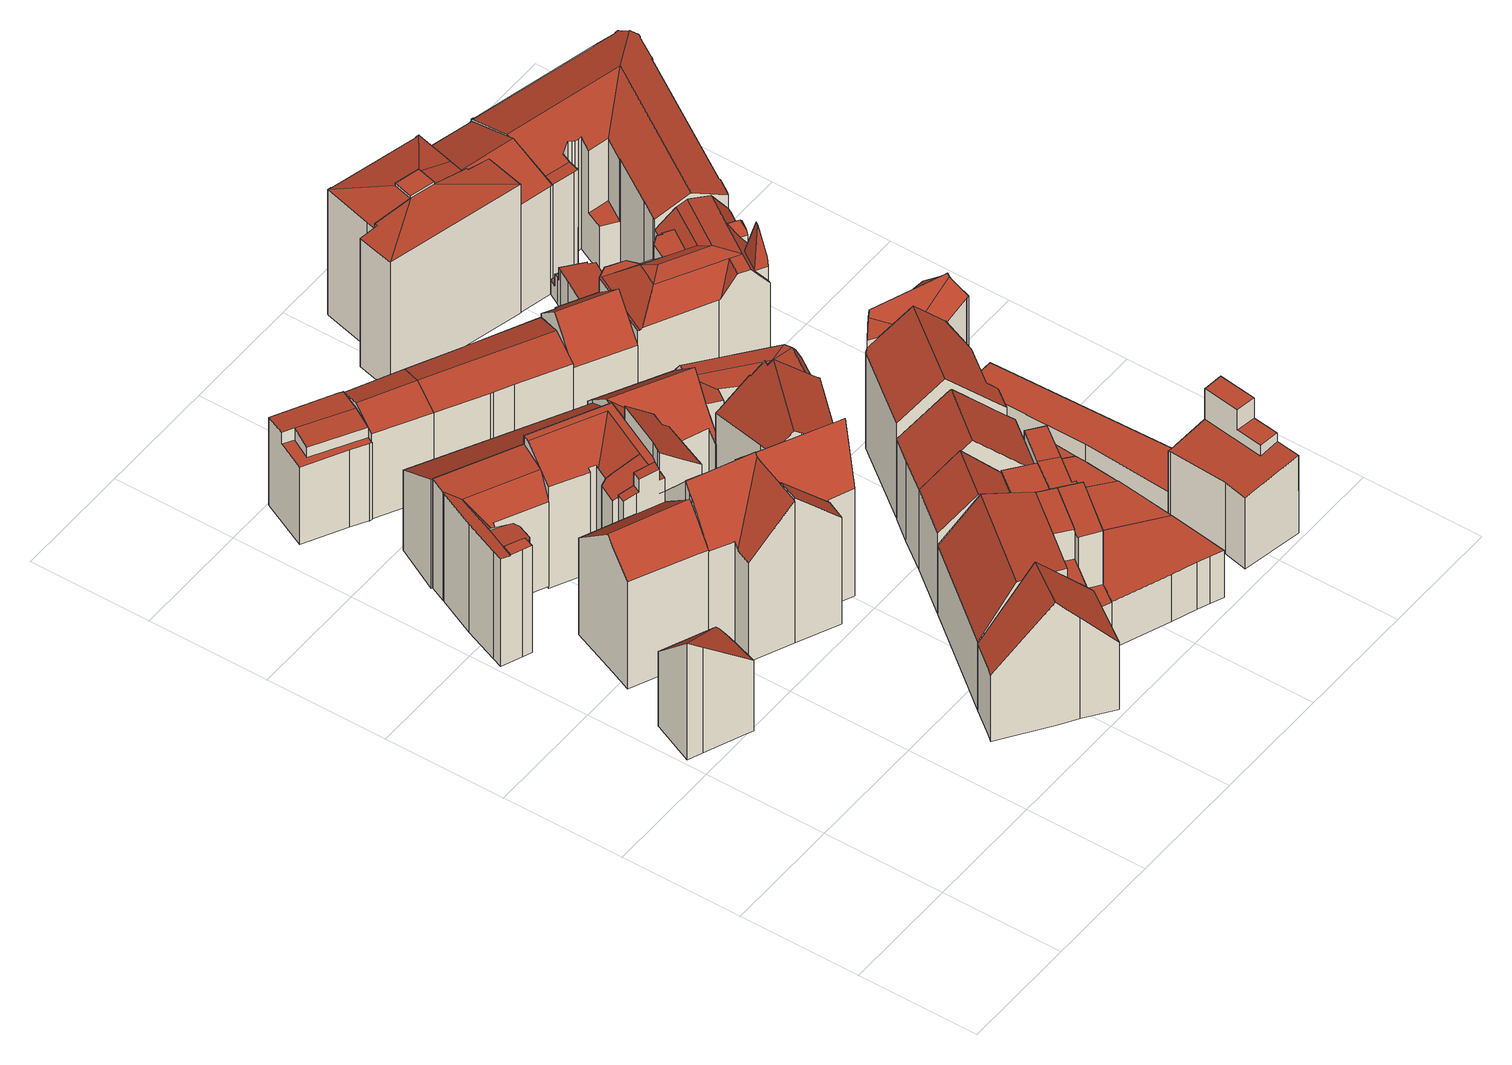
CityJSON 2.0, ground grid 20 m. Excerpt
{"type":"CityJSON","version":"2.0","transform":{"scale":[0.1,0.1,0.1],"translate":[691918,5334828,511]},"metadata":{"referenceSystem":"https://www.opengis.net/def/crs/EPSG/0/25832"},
"CityObjects":{
"building1":{"type":"Building","attributes":{"Gemeindeschluessel":"09162000","HoeheDach":"533.888","HoeheGrund":"511.350","Methode":"2000","NiedrigsteTraufeDesGebaeudes":"525.033","Geometrietyp2DReferenz":"3000","function":"31001_9998","roofType":"9999","measuredHeight":22.54,"storeysAboveGround":5},"geometry":[{"type":"MultiSurface","lod":"2","boundaries":[[[0,1,2,3]],[[2,4,5,6,7,3]],[[8,9,10,11,12,13,6,5]],[[1,14,15,16,17,10,9,2]],[[18,16,15,19]],[[18,20,11,10,17,16]],[[21,19,15,14,1,0]],[[9,8,5,4,2]],[[20,18,19,21,0,3,7,6,13,12,11]]],"semantics":{"surfaces":[{"type":"WallSurface"},{"type":"RoofSurface"},{"type":"GroundSurface"}],"values":[0,0,0,1,0,0,0,1,2]}}]},
"building2":{"type":"Building","attributes":{"Gemeindeschluessel":"09162000","HoeheDach":"536.970","HoeheGrund":"511.470","Methode":"2000","NiedrigsteTraufeDesGebaeudes":"530.143","Geometrietyp2DReferenz":"3000","function":"31001_9998","roofType":"3100","measuredHeight":25.5,"storeysAboveGround":5},"geometry":[{"type":"MultiSurface","lod":"2","boundaries":[[[22,23,24,25,26,27,28,29,30,31,32,33,34,35,36]],[[23,37,38,24]],[[39,40,41,42,33,32,31,30]],[[29,28,43,44,39,30]],[[44,43,45,46,47,48,41,40,39]],[[23,22,36,49,50,37]],[[35,51,49,36]],[[34,52,51,35]],[[33,42,52,34]],[[45,43,28,27,26,46]],[[48,47,38,37,50,49,51,52,42,41]],[[46,26,25,24,38,47]]],"semantics":{"surfaces":[{"type":"GroundSurface"},{"type":"WallSurface"},{"type":"RoofSurface"}],"values":[0,1,1,1,2,1,1,1,1,1,2,1]}}]},
"building3":{"type":"Building","attributes":{"Gemeindeschluessel":"09162000","HoeheDach":"533.112","HoeheGrund":"511.922","Methode":"2000","NiedrigsteTraufeDesGebaeudes":"526.937","Geometrietyp2DReferenz":"3000","function":"31001_9998","roofType":"1000","measuredHeight":21.19,"storeysAboveGround":5},"geometry":[{"type":"MultiSurface","lod":"2","boundaries":[[[53,54,55,56]],[[57,58,59,60,61,62,63,64,65,66]],[[60,67,68,61]],[[69,70,71,62,72]],[[62,61,73,74,75,76,72]],[[77,78,70,69,79,80,81,82,83,84,85,86,87,88,89,53,56]],[[57,87,86,58]],[[77,90,91,78]],[[88,66,65,89]],[[63,92,55,54,64]],[[93,91,90,92,63]],[[85,84,94,67,60,59]],[[85,59,58,86]],[[77,56,55,92,90]],[[80,75,74,81]],[[87,57,66,88]],[[53,89,65,64,54]],[[83,95,94,84]],[[94,95,96,68,67]],[[69,72,76,79]],[[71,93,63,62]],[[81,74,73,82]],[[79,76,75,80]],[[82,73,96,95,83]],[[70,78,91,93,71]],[[61,68,96,73]]],"semantics":{"surfaces":[{"type":"WallSurface"},{"type":"RoofSurface"},{"type":"GroundSurface"}],"values":[0,1,0,0,1,2,0,0,0,1,1,0,0,0,0,0,0,0,1,0,1,0,0,0,0,0]}}]},
"building4":{"type":"Building","attributes":{"Gemeindeschluessel":"09162000","HoeheDach":"535.429","HoeheGrund":"511.680","Methode":"1000","NiedrigsteTraufeDesGebaeudes":"524.428","Geometrietyp2DReferenz":"3000","function":"31001_9998","roofType":"3100","measuredHeight":23.75,"storeysAboveGround":3},"geometry":[{"type":"MultiSurface","lod":"2","boundaries":[[[97,98,99,100]],[[101,102,97,100,103,104,105,106,107,108,109,110,111,112]],[[113,99,98,114,115,116,117,118,119]],[[120,119,118,121,122,123,124]],[[118,117,111,110,109,121]],[[111,117,116,112]],[[105,104,103,100,99,113,119,120,124,106]],[[112,116,115,101]],[[124,123,122,108,107,106]],[[108,122,121,109]],[[97,102,101,115,114,98]]],"semantics":{"surfaces":[{"type":"WallSurface"},{"type":"GroundSurface"},{"type":"RoofSurface"}],"values":[0,1,2,2,0,0,0,0,0,0,0]}}]},
"building5":{"type":"Building","attributes":{"Gemeindeschluessel":"09162000","HoeheDach":"529.050","HoeheGrund":"511.786","Methode":"2000","NiedrigsteTraufeDesGebaeudes":"526.730","Geometrietyp2DReferenz":"3000","function":"31001_9998","roofType":"3100","measuredHeight":17.26,"storeysAboveGround":5},"geometry":[{"type":"MultiSurface","lod":"2","boundaries":[[[125,126,127,128]],[[129,130,131,128,127,132,133]],[[129,133,134,135]],[[136,137,138,139]],[[131,130,140,141]],[[142,143,126,125]],[[141,140,144,145]],[[146,139,138,147,148,149]],[[135,134,137,136]],[[150,151,152,153]],[[145,144,151,150]],[[147,138,137,132,127,126,143]],[[147,143,142,154,148]],[[153,152,146,149]],[[129,135,136,139,146,152,151,144,140,130]],[[133,132,137,134]],[[131,141,145,150,153,149,148,154,142,125,128]]],"semantics":{"surfaces":[{"type":"WallSurface"},{"type":"RoofSurface"},{"type":"GroundSurface"}],"values":[0,0,0,0,0,0,0,0,0,0,0,1,0,0,1,1,2]}}]},
"building6":{"type":"Building","attributes":{"Gemeindeschluessel":"09162000","HoeheDach":"539.590","HoeheGrund":"511.570","Methode":"2000","NiedrigsteTraufeDesGebaeudes":"530.380","Geometrietyp2DReferenz":"3000","function":"31001_9998","roofType":"3100","measuredHeight":28.02,"storeysAboveGround":5},"geometry":[{"type":"MultiSurface","lod":"2","boundaries":[[[155,156,157,158]],[[159,160,161,162,163,164,165,157,156,166]],[[167,168,169,170]],[[171,172,173,174,175,176,177,178,179]],[[180,181,182,183,184,185,186,187]],[[188,166,156,155,189,190]],[[191,183,182,192,160,159,166,188,169,168]],[[157,165,179,178,193,194,158]],[[170,169,188,190]],[[164,163,172,171,179,165]],[[193,178,177,195]],[[196,175,174,197]],[[198,184,183,191,168,167]],[[197,174,173,199]],[[200,201,202,203,161,160,192,204]],[[205,206,204,192,182,181,180]],[[207,176,175,196]],[[208,209,200,204,206,205]],[[208,205,180,187]],[[195,177,176,207]],[[210,162,161,203]],[[197,199,211,210,203,202,201,200,209,208,187,186,185,184,198,167,170,190,189,155,158,194,193,195,207,196]],[[210,211,199,173,172,163,162]]],"semantics":{"surfaces":[{"type":"WallSurface"},{"type":"RoofSurface"},{"type":"GroundSurface"}],"values":[0,1,0,1,0,0,1,0,0,0,0,0,0,0,0,1,0,0,0,0,0,2,0]}}]},
"building7":{"type":"Building","attributes":{"Gemeindeschluessel":"09162000","HoeheDach":"536.799","HoeheGrund":"511.632","Methode":"2000","NiedrigsteTraufeDesGebaeudes":"531.140","Geometrietyp2DReferenz":"3000","function":"31001_9998","roofType":"2100","measuredHeight":25.17,"storeysAboveGround":5},"geometry":[{"type":"MultiSurface","lod":"2","boundaries":[[[212,213,214,215]],[[216,217,213,212]],[[218,219,220,221,222,223,224]],[[225,226,227,228,229]],[[230,231,214,213,217,232,233,234]],[[193,235,236,158]],[[237,225,229,238]],[[237,238,239,240,216,212,215,241,242,243,244,245,246,207,195,193,158]],[[207,247,248,195]],[[239,233,232,240]],[[242,219,218,243]],[[249,250,251,252]],[[231,222,221,253]],[[241,220,219,242]],[[241,215,214,253,221,220]],[[239,238,229,228,234,233]],[[226,252,251,227]],[[237,158,236,254,249,252,226,225]],[[246,255,247,207]],[[245,256,255,246]],[[195,248,235,193]],[[243,218,224,244]],[[253,214,231]],[[222,231,230,254,236,235,248,247,255,256,223]],[[230,250,249,254]],[[245,244,224,223,256]],[[240,232,217,216]],[[230,234,228,227,251,250]]],"semantics":{"surfaces":[{"type":"WallSurface"},{"type":"RoofSurface"},{"type":"GroundSurface"}],"values":[0,0,1,1,1,0,0,2,0,0,0,1,1,0,0,0,0,0,0,0,0,0,0,1,0,0,0,0]}}]},
"building8":{"type":"Building","attributes":{"Gemeindeschluessel":"09162000","HoeheDach":"533.028","HoeheGrund":"511.931","Methode":"1000","NiedrigsteTraufeDesGebaeudes":"527.407","Geometrietyp2DReferenz":"3000","function":"31001_9998","roofType":"2100","measuredHeight":21.1,"storeysAboveGround":5},"geometry":[{"type":"MultiSurface","lod":"2","boundaries":[[[53,257,258,259]],[[260,258,257,261,262,263,264]],[[259,265,266,267,268,56,53]],[[266,264,263,267]],[[260,265,259,258]],[[56,261,257,53]],[[267,263,262,268]],[[265,260,264,266]],[[268,262,261,56]]],"semantics":{"surfaces":[{"type":"WallSurface"},{"type":"RoofSurface"},{"type":"GroundSurface"}],"values":[0,1,2,0,0,0,0,0,0]}}]},
"building9":{"type":"Building","attributes":{"Gemeindeschluessel":"09162000","HoeheDach":"533.140","HoeheGrund":"511.670","Methode":"2000","NiedrigsteTraufeDesGebaeudes":"525.006","Geometrietyp2DReferenz":"3000","function":"31001_9998","roofType":"3100","measuredHeight":21.47,"storeysAboveGround":3},"geometry":[{"type":"MultiSurface","lod":"2","boundaries":[[[269,270,271,272,273,274,275]],[[109,276,277,108]],[[278,279,280,281,282,283,284]],[[285,286,270,269,287,288,289]],[[281,290,274,273,291,292,293,294,282]],[[271,270,286,111]],[[272,271,111,295,296,297,109,108,298,293,292,291,273]],[[277,299,294,293,298,108]],[[297,296,295,111,286,285,289,278,284,276,109]],[[269,275,300,287]],[[275,274,290,300]],[[289,288,287,300,290,281,280,279,278]],[[276,284,283,282,294,299,277]]],"semantics":{"surfaces":[{"type":"WallSurface"},{"type":"RoofSurface"},{"type":"GroundSurface"}],"values":[0,0,1,1,0,0,2,0,0,0,1,0,1]}}]},
"building10":{"type":"Building","attributes":{"Gemeindeschluessel":"09162000","HoeheDach":"539.567","HoeheGrund":"511.570","Methode":"2000","NiedrigsteTraufeDesGebaeudes":"531.760","Geometrietyp2DReferenz":"3000","function":"31001_9998","roofType":"3100","measuredHeight":28,"storeysAboveGround":5},"geometry":[{"type":"MultiSurface","lod":"2","boundaries":[[[301,302,303,304]],[[305,306,302,301]],[[307,308,309,310,200,311,208]],[[203,312,306,305]],[[313,314,308,307]],[[315,316,317,318,304,303]],[[319,313,307,208]],[[320,321,322,316,315,303,302,306,312,323]],[[317,316,322,324]],[[319,325,326,327,328,314,313]],[[329,330,331,326,325,319,208,311,200,202,203,305,301,304,318,317,324]],[[331,332,327,326]],[[332,331,330,329,324,322,321,320]],[[328,327,332,320,323,310,309]],[[310,323,312,203,202,200]],[[309,308,314,328]]],"semantics":{"surfaces":[{"type":"WallSurface"},{"type":"RoofSurface"},{"type":"GroundSurface"}],"values":[0,0,0,0,1,0,0,1,0,0,2,0,0,1,0,0]}}]},
"building11":{"type":"Building","attributes":{"Gemeindeschluessel":"09162000","HoeheDach":"530.040","HoeheGrund":"511.947","Methode":"2000","NiedrigsteTraufeDesGebaeudes":"528.228","Geometrietyp2DReferenz":"3000","function":"31001_9998","roofType":"3100","measuredHeight":18.09,"storeysAboveGround":4},"geometry":[{"type":"MultiSurface","lod":"2","boundaries":[[[333,334,335,336]],[[336,337,338,339,333]],[[334,340,341,335]],[[339,342,340,334,333]],[[340,342,343,344,341]],[[337,344,343,338]],[[336,335,341,344,337]],[[338,343,342,339]]],"semantics":{"surfaces":[{"type":"WallSurface"},{"type":"GroundSurface"},{"type":"RoofSurface"}],"values":[0,1,2,0,2,0,0,0]}}]},
"building12":{"type":"Building","attributes":{"Gemeindeschluessel":"09162000","HoeheDach":"520.911","HoeheGrund":"511.780","Methode":"1000","NiedrigsteTraufeDesGebaeudes":"520.911","Geometrietyp2DReferenz":"3000","function":"31001_9998","roofType":"1000","measuredHeight":9.13,"storeysAboveGround":3},"geometry":[{"type":"MultiSurface","lod":"2","boundaries":[[[345,346,347,348,349,350,351]],[[346,352,353,347]],[[345,354,352,346]],[[352,354,355,356,357,358,353]],[[353,358,357,349,348,347]],[[351,355,354,345]],[[356,355,351,350,349,357]]],"semantics":{"surfaces":[{"type":"GroundSurface"},{"type":"WallSurface"},{"type":"RoofSurface"}],"values":[0,1,1,2,1,1,1]}}]},
"building13":{"type":"Building","attributes":{"Gemeindeschluessel":"09162000","HoeheDach":"517.570","HoeheGrund":"511.660","Methode":"2000","NiedrigsteTraufeDesGebaeudes":"517.570","Geometrietyp2DReferenz":"3000","function":"31001_9998","roofType":"1000","measuredHeight":5.91},"geometry":[{"type":"MultiSurface","lod":"2","boundaries":[[[359,360,361,362]],[[363,364,365,366]],[[367,368,369,370]],[[371,372,368,367]],[[370,369,364,363]],[[371,367,370,363,366,373,359,362]],[[366,365,374,373]],[[361,360,374,365,364,369,368,372]],[[362,361,372,371]],[[373,374,360,359]]],"semantics":{"surfaces":[{"type":"WallSurface"},{"type":"GroundSurface"},{"type":"RoofSurface"}],"values":[0,0,0,0,0,1,0,2,0,0]}}]},
"building14":{"type":"Building","attributes":{"Gemeindeschluessel":"09162000","HoeheDach":"531.242","HoeheGrund":"511.900","Methode":"1000","NiedrigsteTraufeDesGebaeudes":"531.242","Geometrietyp2DReferenz":"3000","function":"31001_9998","roofType":"1000","measuredHeight":19.34,"storeysAboveGround":4},"geometry":[{"type":"MultiSurface","lod":"2","boundaries":[[[375,376,377,378]],[[379,274,376,375]],[[380,378,377,381,382,383]],[[382,384,274,379,385,383]],[[378,380,383,385,379,375]],[[381,377,376,274,384,382]]],"semantics":{"surfaces":[{"type":"WallSurface"},{"type":"GroundSurface"},{"type":"RoofSurface"}],"values":[0,0,0,0,1,2]}}]},
"building15":{"type":"Building","attributes":{"Gemeindeschluessel":"09162000","HoeheDach":"533.120","HoeheGrund":"511.670","Methode":"2000","NiedrigsteTraufeDesGebaeudes":"527.150","Geometrietyp2DReferenz":"3000","function":"31001_9998","roofType":"3100","measuredHeight":21.45,"storeysAboveGround":3},"geometry":[{"type":"MultiSurface","lod":"2","boundaries":[[[386,387,388,389]],[[293,390,391,392]],[[393,394,395,396]],[[397,398,273,386,389,393,396,390,293]],[[399,387,386,273]],[[273,398,397,293,392,400,401,399]],[[396,395,391,390]],[[393,389,388,394]],[[395,394,388,387,399,401,400,392,391]]],"semantics":{"surfaces":[{"type":"RoofSurface"},{"type":"WallSurface"},{"type":"GroundSurface"}],"values":[0,1,0,1,1,2,0,1,1]}}]},
"building16":{"type":"Building","attributes":{"Gemeindeschluessel":"09162000","HoeheDach":"532.722","HoeheGrund":"511.835","Methode":"2000","NiedrigsteTraufeDesGebaeudes":"524.616","Geometrietyp2DReferenz":"3000","function":"31001_9998","roofType":"3100","measuredHeight":20.89,"storeysAboveGround":4},"geometry":[{"type":"MultiSurface","lod":"2","boundaries":[[[402,403,404,405]],[[406,407,408,409,410,411]],[[412,413,414,415,416,417]],[[418,419,420,421,411,410]],[[404,422,423,405]],[[424,416,415]],[[402,405,423,425,413,412,426,427,407,406,428,429,430]],[[431,414,413,425]],[[431,422,404,403,418,410,409,424,415,414]],[[406,411,421,428]],[[402,430,419,418,403]],[[408,407,427,432]],[[426,433,432,427]],[[429,420,419,430]],[[408,432,433,417,416,424,409]],[[433,426,412,417]],[[428,421,420,429]],[[423,422,431,425]]],"semantics":{"surfaces":[{"type":"WallSurface"},{"type":"RoofSurface"},{"type":"GroundSurface"}],"values":[0,0,0,1,0,0,2,0,1,0,0,0,0,0,1,0,0,0]}}]},
"building17":{"type":"Building","attributes":{"Gemeindeschluessel":"09162000","HoeheDach":"538.302","HoeheGrund":"511.580","Methode":"2000","NiedrigsteTraufeDesGebaeudes":"530.656","Geometrietyp2DReferenz":"3000","function":"31001_9998","roofType":"3100","measuredHeight":26.72,"storeysAboveGround":5},"geometry":[{"type":"MultiSurface","lod":"2","boundaries":[[[434,317,435,436,437,304]],[[437,436,435,438,439,440,441,442]],[[443,438,435,317]],[[444,445,446,447,448,305]],[[449,450,451,452,453,454]],[[442,441,440,455,456,457,450,449,454,446,445,444,458,459]],[[447,446,454,453]],[[459,458,444,305,460,301]],[[317,434,304,461,301,460,305,448,447,453,452,451,462,463,464,465,466,443]],[[440,439,466,465,464,455]],[[462,457,456,463]],[[466,439,438,443]],[[461,304,437,442,459,301]],[[451,450,457,462]],[[463,456,455,464]]],"semantics":{"surfaces":[{"type":"WallSurface"},{"type":"RoofSurface"},{"type":"GroundSurface"}],"values":[0,1,0,0,0,1,0,0,2,0,0,0,0,0,0]}}]},
"building18":{"type":"Building","attributes":{"Gemeindeschluessel":"09162000","HoeheDach":"529.950","HoeheGrund":"512.021","Methode":"2000","NiedrigsteTraufeDesGebaeudes":"528.059","Geometrietyp2DReferenz":"3000","function":"31001_9998","roofType":"3100","measuredHeight":17.93,"storeysAboveGround":4},"geometry":[{"type":"MultiSurface","lod":"2","boundaries":[[[467,468,469,470,471]],[[471,470,472,473]],[[474,334,340,342,475]],[[475,342,476,477]],[[478,479,480,481]],[[482,483,484,485]],[[481,480,334,474]],[[473,472,479,478]],[[474,475,477,482,485,467,471,473,478,481]],[[469,468,484,483,476,342,340]],[[485,484,468,467]],[[480,479,472,470,469,340,334]],[[477,476,483,482]]],"semantics":{"surfaces":[{"type":"WallSurface"},{"type":"GroundSurface"},{"type":"RoofSurface"}],"values":[0,0,0,0,0,0,0,0,1,2,0,2,0]}}]},
"building19":{"type":"Building","attributes":{"Gemeindeschluessel":"09162000","HoeheDach":"520.965","HoeheGrund":"511.880","Methode":"1000","NiedrigsteTraufeDesGebaeudes":"520.965","Geometrietyp2DReferenz":"3000","function":"31001_9998","roofType":"1000","measuredHeight":9.09},"geometry":[{"type":"MultiSurface","lod":"2","boundaries":[[[486,378,375,487,488,489,490,491,492]],[[493,494,495,496,497,498,499,500,501]],[[486,501,500,378]],[[491,494,493,492]],[[378,500,499,375]],[[375,499,498,487]],[[489,496,495,490]],[[487,498,497,488]],[[490,495,494,491]],[[488,497,496,489]],[[492,493,501,486]]],"semantics":{"surfaces":[{"type":"GroundSurface"},{"type":"RoofSurface"},{"type":"WallSurface"}],"values":[0,1,2,2,2,2,2,2,2,2,2]}}]},
"building20":{"type":"Building","attributes":{"Gemeindeschluessel":"09162000","HoeheDach":"515.530","HoeheGrund":"511.840","Methode":"1000","NiedrigsteTraufeDesGebaeudes":"515.530","Geometrietyp2DReferenz":"3000","function":"31001_2000","roofType":"1000","measuredHeight":3.69},"geometry":[{"type":"MultiSurface","lod":"2","boundaries":[[[502,503,504,423]],[[505,506,507,508,509,510]],[[507,506,511,512]],[[503,511,506,505,510,504]],[[512,511,503,502]],[[502,423,509,508,507,512]],[[504,510,509,423]]],"semantics":{"surfaces":[{"type":"WallSurface"},{"type":"RoofSurface"},{"type":"GroundSurface"}],"values":[0,0,0,1,0,2,0]}}]},
"building21":{"type":"Building","attributes":{"Gemeindeschluessel":"09162000","HoeheDach":"527.775","HoeheGrund":"512.070","Methode":"1000","NiedrigsteTraufeDesGebaeudes":"527.775","Geometrietyp2DReferenz":"3000","function":"31001_9998","roofType":"1000","measuredHeight":15.71,"storeysAboveGround":4},"geometry":[{"type":"MultiSurface","lod":"2","boundaries":[[[513,514,515,516]],[[517,518,519,520]],[[516,515,518,517]],[[517,520,521,522,513,516]],[[515,514,523,524,519,518]],[[521,524,523,522]],[[520,519,524,521]],[[522,523,514,513]]],"semantics":{"surfaces":[{"type":"WallSurface"},{"type":"GroundSurface"},{"type":"RoofSurface"}],"values":[0,0,0,1,2,0,0,0]}}]},
"building22":{"type":"Building","attributes":{"Gemeindeschluessel":"09162000","HoeheDach":"534.513","HoeheGrund":"511.680","Methode":"2000","NiedrigsteTraufeDesGebaeudes":"525.865","Geometrietyp2DReferenz":"3000","function":"31001_1000","roofType":"3100","measuredHeight":22.83,"storeysAboveGround":3},"geometry":[{"type":"MultiSurface","lod":"2","boundaries":[[[525,526,527,528]],[[529,530,531,532]],[[533,534,399,535,536,537,391,392]],[[532,531,535,399]],[[537,538,527,526,391]],[[392,391,526,525]],[[536,535,531,530,539,540,538,537]],[[532,399,534,533,392,525,528,541,542,543,529]],[[538,540,539,543,542,541,528,527]],[[543,539,530,529]]],"semantics":{"surfaces":[{"type":"WallSurface"},{"type":"RoofSurface"},{"type":"GroundSurface"}],"values":[0,0,0,0,1,0,1,2,0,0]}}]},
"building23":{"type":"Building","attributes":{"Gemeindeschluessel":"09162000","HoeheDach":"520.953","HoeheGrund":"512.120","Methode":"1000","NiedrigsteTraufeDesGebaeudes":"520.953","Geometrietyp2DReferenz":"3000","function":"31001_9998","roofType":"1000","measuredHeight":8.83},"geometry":[{"type":"MultiSurface","lod":"2","boundaries":[[[498,544,545,546,547,548,499]],[[545,544,549,550,521,546]],[[547,546,521,522]],[[551,516,513,522,521,550,549]],[[513,548,547,522]],[[549,544,498,551]],[[551,498,499,516]],[[516,499,548,513]]],"semantics":{"surfaces":[{"type":"RoofSurface"},{"type":"WallSurface"},{"type":"GroundSurface"}],"values":[0,1,1,2,1,1,1,1]}}]},
"building24":{"type":"Building","attributes":{"Gemeindeschluessel":"09162000","HoeheDach":"528.981","HoeheGrund":"511.709","Methode":"2000","NiedrigsteTraufeDesGebaeudes":"526.350","Geometrietyp2DReferenz":"3000","function":"31001_9998","roofType":"3100","measuredHeight":17.27,"storeysAboveGround":4},"geometry":[{"type":"MultiSurface","lod":"2","boundaries":[[[552,553,554,555]],[[556,557,558,559]],[[560,561,562,563,564]],[[552,555,565]],[[566,567,568,569]],[[570,571,557,556]],[[572,573,574,575]],[[570,576,577,554,553,571]],[[578,579,580,581,582]],[[567,583,584,565,585,568]],[[570,556,559,586,572,575,566,569,587,588,589,590,591,561,560,576]],[[569,568,585,587]],[[565,555,563,562,592]],[[593,552,565,584,594,574,573,595]],[[589,578,582,590]],[[586,595,573,572]],[[566,575,574,594,583,567]],[[586,559,558,593,595]],[[579,596,585,565,592,580]],[[555,554,577,564,563]],[[590,582,581,591]],[[589,588,596,579,578]],[[561,591,581,580,592,562]],[[583,594,584]],[[593,558,557,571,553,552]],[[587,585,596,588]],[[560,564,577,576]]],"semantics":{"surfaces":[{"type":"RoofSurface"},{"type":"WallSurface"},{"type":"GroundSurface"}],"values":[0,1,1,0,1,1,1,1,0,0,2,1,0,0,1,1,1,1,0,0,1,1,1,1,0,1,1]}}]},
"building25":{"type":"Building","attributes":{"Gemeindeschluessel":"09162000","HoeheDach":"527.757","HoeheGrund":"512.130","Methode":"1000","NiedrigsteTraufeDesGebaeudes":"527.757","Geometrietyp2DReferenz":"3000","function":"31001_1000","roofType":"1000","measuredHeight":15.63,"storeysAboveGround":4},"geometry":[{"type":"MultiSurface","lod":"2","boundaries":[[[520,597,598,521]],[[598,599,524,521]],[[520,519,600,597]],[[521,524,519,520]],[[597,600,599,598]],[[524,599,600,519]]],"semantics":{"surfaces":[{"type":"GroundSurface"},{"type":"WallSurface"},{"type":"RoofSurface"}],"values":[0,1,1,1,1,2]}}]},
"building26":{"type":"Building","attributes":{"Gemeindeschluessel":"09162000","HoeheDach":"532.997","HoeheGrund":"512.241","Methode":"2000","NiedrigsteTraufeDesGebaeudes":"527.316","Geometrietyp2DReferenz":"3000","function":"31001_1000","roofType":"3100","measuredHeight":20.76,"storeysAboveGround":5},"geometry":[{"type":"MultiSurface","lod":"2","boundaries":[[[601,602,603,604,605,606]],[[606,607,608,601]],[[604,609,610,605]],[[607,611,612,608]],[[601,608,612,613,602]],[[602,613,614,603]],[[605,610,611,607,606]],[[611,610,609,614,613,612]],[[603,614,609,604]]],"semantics":{"surfaces":[{"type":"GroundSurface"},{"type":"WallSurface"},{"type":"RoofSurface"}],"values":[0,1,1,2,1,1,1,2,1]}}]},
"building27":{"type":"Building","attributes":{"Gemeindeschluessel":"09162000","HoeheDach":"520.868","HoeheGrund":"512.210","Methode":"1000","NiedrigsteTraufeDesGebaeudes":"520.868","Geometrietyp2DReferenz":"3000","function":"31001_1000","roofType":"1000","measuredHeight":8.66},"geometry":[{"type":"MultiSurface","lod":"2","boundaries":[[[615,616,617,618]],[[619,620,621,622]],[[623,624,620,619]],[[620,624,617,616,621]],[[618,617,624,623]],[[622,621,616,615]],[[622,615,618,623,619]]],"semantics":{"surfaces":[{"type":"WallSurface"},{"type":"RoofSurface"},{"type":"GroundSurface"}],"values":[0,0,0,1,0,0,2]}}]},
"building28":{"type":"Building","attributes":{"Gemeindeschluessel":"09162000","HoeheDach":"520.918","HoeheGrund":"512.220","Methode":"1000","NiedrigsteTraufeDesGebaeudes":"520.918","Geometrietyp2DReferenz":"3000","function":"31001_1000","roofType":"1000","measuredHeight":8.7,"storeysAboveGround":2},"geometry":[{"type":"MultiSurface","lod":"2","boundaries":[[[625,626,627,628,629,630]],[[616,617,631,626,625,630,632]],[[618,633,627,626,631,617]],[[618,617,616,615]],[[615,616,632,634]],[[634,632,630,629]],[[633,618,615,634,629,628,627]]],"semantics":{"surfaces":[{"type":"WallSurface"},{"type":"RoofSurface"},{"type":"GroundSurface"}],"values":[0,1,0,0,0,0,2]}}]},
"building29":{"type":"Building","attributes":{"Gemeindeschluessel":"09162000","HoeheDach":"536.681","HoeheGrund":"511.750","Methode":"2000","NiedrigsteTraufeDesGebaeudes":"528.580","Geometrietyp2DReferenz":"3000","function":"31001_9998","roofType":"3100","measuredHeight":24.93,"storeysAboveGround":5},"geometry":[{"type":"MultiSurface","lod":"2","boundaries":[[[635,636,637,638]],[[639,640,641,642]],[[641,643,644,645,646,647,648,649,650,651,652,653,654,655,642]],[[656,657,658,659]],[[650,649,660,661]],[[662,663,664,665,666,667,668,669,670,671,672]],[[673,674,675,636,635,676,677,678,679,680,681,682,683,684]],[[681,680,679,678,677,676,635,638,665,664,663,662,672,685,686,687,656,659,688,689,639,642,655,654,653,652,651,650,661,690]],[[638,637,666,665]],[[689,688,659,658,691,692,640,639]],[[672,671,693,685]],[[694,673,684,647,646]],[[685,693,695,686]],[[691,658,657,696,695,693,671,670,697,692]],[[669,668,667,666,637,636,675,674,673,694]],[[697,670,669,694,698]],[[684,683,648,647]],[[683,682,699,660,649,648]],[[698,644,643]],[[698,694,646,645,644]],[[692,697,698,643,641,640]],[[696,657,656,687,686,695]],[[690,699,682,681]],[[661,660,699,690]]],"semantics":{"surfaces":[{"type":"WallSurface"},{"type":"GroundSurface"},{"type":"RoofSurface"}],"values":[0,0,0,0,0,0,0,1,0,0,0,2,0,2,2,0,2,2,0,2,2,0,0,0]}}]},
"building30":{"type":"Building","attributes":{"Gemeindeschluessel":"09162000","HoeheDach":"532.390","HoeheGrund":"511.924","Methode":"2000","NiedrigsteTraufeDesGebaeudes":"525.568","Geometrietyp2DReferenz":"3000","function":"31001_1000","roofType":"1000","measuredHeight":20.47,"storeysAboveGround":4},"geometry":[{"type":"MultiSurface","lod":"2","boundaries":[[[700,701,702,703,704,705]],[[706,707,701,700]],[[708,709,710,711]],[[712,713,714,705,704,715]],[[716,717,703,702]],[[709,718,719,706,700,705,714,720,710]],[[711,710,720,721]],[[709,708,722,718]],[[723,724,725,707,706,719]],[[723,719,718,722]],[[724,726,727,717,716,725]],[[717,727,715,704,703]],[[721,720,714,713]],[[724,723,722,708,711,721,713,712,726]],[[707,725,716,702,701]],[[712,715,727,726]]],"semantics":{"surfaces":[{"type":"WallSurface"},{"type":"RoofSurface"},{"type":"GroundSurface"}],"values":[0,0,0,0,0,1,0,0,0,0,0,1,0,2,1,0]}}]},
"building31":{"type":"Building","attributes":{"Gemeindeschluessel":"09162000","HoeheDach":"538.700","HoeheGrund":"512.272","Methode":"2000","NiedrigsteTraufeDesGebaeudes":"536.422","Geometrietyp2DReferenz":"3000","function":"31001_9998","roofType":"1000","measuredHeight":26.43,"storeysAboveGround":6},"geometry":[{"type":"MultiSurface","lod":"2","boundaries":[[[728,729,730,731]],[[732,733,734,735,736,737]],[[738,739,740,741,742]],[[743,744,745,746]],[[747,748,749,750]],[[749,748,751,752,728]],[[753,754,755,756]],[[736,735,731,757]],[[731,735,734,758,759]],[[760,745,744,761,741,754,762,763]],[[764,765,759,758]],[[764,758,734,733]],[[761,766,767,741]],[[760,763,768,769]],[[729,767,766,730]],[[749,728,731,759]],[[770,751,748,747]],[[746,745,760,769]],[[771,772,732,737]],[[741,767,729,728,742]],[[765,764,733,732,772,743,746,769,768,773,753,756,774,770,747,750]],[[749,759,765,750]],[[743,772,771,744]],[[742,728,752,738]],[[740,755,754,741]],[[757,731,730,766,761]],[[770,774,739,738,752,751]],[[771,737,736,757,761,744]],[[773,762,754,753]],[[768,763,762,773]],[[774,756,755,740,739]]],"semantics":{"surfaces":[{"type":"WallSurface"},{"type":"RoofSurface"},{"type":"GroundSurface"}],"values":[0,0,1,0,0,1,0,0,1,1,0,0,0,0,1,1,0,0,0,0,2,0,0,0,1,0,0,1,0,0,0]}}]},
"building32":{"type":"Building","attributes":{"Gemeindeschluessel":"09162000","HoeheDach":"540.030","HoeheGrund":"511.984","Methode":"2000","NiedrigsteTraufeDesGebaeudes":"530.150","Geometrietyp2DReferenz":"3000","function":"31001_9998","roofType":"3100","measuredHeight":28.05,"storeysAboveGround":4},"geometry":[{"type":"MultiSurface","lod":"2","boundaries":[[[775,776,777,778]],[[779,780,781,782,783,784]],[[777,779,784,778]],[[785,786,787,788,789]],[[790,791,792,793]],[[794,795,796,797,786]],[[798,799,796,795]],[[800,801,802]],[[803,804,805,806]],[[798,795,807,808,800,802,809,810,811,812,813,814,815,816,817,818,819,820]],[[814,813,821,822,823]],[[824,818,817,825]],[[812,821,813]],[[826,827,828,793,792,829]],[[830,794,831]],[[805,804,809,802]],[[832,819,818,824]],[[809,833,810]],[[797,787,786]],[[795,794,830,807]],[[822,834,823]],[[814,823,834,835,815]],[[836,837,838,839]],[[783,782,791,790]],[[840,841,808,807,830,831,842]],[[843,820,819,832]],[[781,844,845,846,829,792,791,782]],[[847,796,799,848]],[[785,842,831,794,786]],[[815,835,816]],[[849,780,779,777,776,838,837,789,788]],[[785,789,837,836,840,842]],[[801,806,805,802]],[[838,776,775,839]],[[849,788,787,847,845,844]],[[826,846,845,847,848,827]],[[841,850,811,810,833,803,806,801,800,808]],[[781,780,849,844]],[[826,829,846]],[[850,841,840,836,839,775,778,784,783,790,793,828,843,832,824,825]],[[803,833,809,804]],[[787,797,796,847]],[[850,825,817,816,835,834,822,821,812,811]],[[848,799,798,820,843,828,827]]],"semantics":{"surfaces":[{"type":"WallSurface"},{"type":"RoofSurface"},{"type":"GroundSurface"}],"values":[0,0,0,1,0,1,1,0,1,1,1,0,0,0,1,1,0,0,1,1,1,1,0,0,0,0,1,1,1,0,1,0,1,0,1,1,0,0,0,2,1,1,0,0]}}]},
"building33":{"type":"Building","attributes":{"Gemeindeschluessel":"09162000","HoeheDach":"517.194","HoeheGrund":"512.223","Methode":"1000","NiedrigsteTraufeDesGebaeudes":"517.194","Geometrietyp2DReferenz":"3000","function":"31001_9998","roofType":"1000","measuredHeight":4.97,"storeysAboveGround":1},"geometry":[{"type":"MultiSurface","lod":"2","boundaries":[[[851,852,853,854]],[[855,856,851,854]],[[855,857,858,856]],[[852,851,856,858,859]],[[853,852,859,860]],[[855,854,853,860,857]],[[860,859,858,857]]],"semantics":{"surfaces":[{"type":"WallSurface"},{"type":"RoofSurface"},{"type":"GroundSurface"}],"values":[0,0,0,1,0,2,0]}}]},
"building34":{"type":"Building","attributes":{"Gemeindeschluessel":"09162000","HoeheDach":"519.942","HoeheGrund":"512.402","Methode":"2000","NiedrigsteTraufeDesGebaeudes":"515.160","Geometrietyp2DReferenz":"3000","function":"31001_2000","roofType":"1000","measuredHeight":7.54},"geometry":[{"type":"MultiSurface","lod":"2","boundaries":[[[861,862,863,864,865,866]],[[864,863,867,868,869,870]],[[871,869,868,872]],[[873,874,875,876]],[[871,877,878,879,870,869]],[[876,875,880,881]],[[882,883,874,873]],[[877,884,885,886,887,878]],[[872,868,867,888]],[[883,889,890,891,886,885,880,875,874]],[[892,889,883,882]],[[887,886,891,893]],[[870,879,865,864]],[[861,894,892,882,873,876,881,884,877,871,872,888,862]],[[893,866,865,879,878,887]],[[881,880,885,884]],[[888,867,863,862]],[[894,861,866,893,891,890]],[[894,890,889,892]]],"semantics":{"surfaces":[{"type":"WallSurface"},{"type":"RoofSurface"},{"type":"GroundSurface"}],"values":[0,1,0,0,0,0,0,0,0,1,0,0,0,2,1,0,0,0,0]}}]},
"building35":{"type":"Building","attributes":{"Gemeindeschluessel":"09162000","HoeheDach":"536.181","HoeheGrund":"512.395","Methode":"2000","NiedrigsteTraufeDesGebaeudes":"532.995","Geometrietyp2DReferenz":"3000","function":"31001_9998","roofType":"3100","measuredHeight":23.79,"storeysAboveGround":5},"geometry":[{"type":"MultiSurface","lod":"2","boundaries":[[[895,896,897,898]],[[898,897,899,900]],[[872,901,902,871]],[[903,904,905,906]],[[871,902,896,895]],[[907,908,909,910]],[[908,907,911,912]],[[906,905,912,911]],[[908,912,905,904,913,914,909]],[[914,901,872,910,909]],[[872,871,895,898,900,903,906,911,907,910]],[[897,896,902,901,914,913,899]],[[903,900,899,913,904]]],"semantics":{"surfaces":[{"type":"WallSurface"},{"type":"RoofSurface"},{"type":"GroundSurface"}],"values":[0,0,0,0,0,0,0,0,1,0,2,1,0]}}]},
"building36":{"type":"Building","attributes":{"Gemeindeschluessel":"09162000","HoeheDach":"536.120","HoeheGrund":"512.498","Methode":"2000","NiedrigsteTraufeDesGebaeudes":"521.440","Geometrietyp2DReferenz":"3000","function":"31001_9998","roofType":"3100","measuredHeight":23.62,"storeysAboveGround":5},"geometry":[{"type":"MultiSurface","lod":"2","boundaries":[[[915,916,917,918,919]],[[920,921,922,923,924]],[[925,926,927,928]],[[929,930,931,932]],[[918,933,934,935,936,927,926,919]],[[937,938,939,940]],[[941,942,943,944]],[[945,946,947,948]],[[949,950,951,952]],[[946,945,953,954]],[[952,951,901,955]],[[956,957,958,959]],[[930,934,960,931]],[[961,962,936,935,929,932]],[[933,923,922,963,964,965,966,939,938,947,946,954,967,968,969]],[[970,971,972,973]],[[928,927,936,962]],[[974,955,901,975,969,968]],[[920,924,971,970]],[[976,977,978,979]],[[934,930,929,935]],[[915,919,926,925]],[[918,917,978,977,980,981,958,957,982,983,984,985,972,971,924,923,933]],[[986,987,988,989]],[[990,985,984,991]],[[989,988,992,993]],[[994,995,996,997,998]],[[993,992,942,941]],[[999,1000,976,979,916,915,925,928,962,961,986,989,993,941,944,995,994,949,952,955,974,1001,953,945,948,937,940,1002,1003,1004,1005,921,920,970,973,990,991,1006,1007,956,959]],[[979,978,917,916]],[[991,984,983,1006]],[[974,968,967,1001]],[[931,960,987,986,961,932]],[[1001,967,954,953]],[[981,999,959,958]],[[973,972,985,990]],[[999,981,980,1000]],[[1007,982,957,956]],[[1002,966,965,1003]],[[1003,965,964,1004]],[[951,950,998,997,975,901]],[[994,998,950,949]],[[1000,980,977,976]],[[1004,964,963,1005]],[[940,939,966,1002]],[[1006,983,982,1007]],[[944,943,996,995]],[[948,947,938,937]],[[933,969,975,997,996,943,942,992,988,987,960,934]],[[1005,963,922,921]]],"semantics":{"surfaces":[{"type":"WallSurface"},{"type":"RoofSurface"},{"type":"GroundSurface"}],"values":[0,0,0,1,1,0,0,0,0,0,0,0,0,0,1,0,0,0,0,0,0,0,1,0,0,0,0,0,2,0,0,0,0,0,0,0,0,0,0,0,1,0,0,0,0,0,0,0,1,0]}}]}
},
"vertices":[
[32,428,4],[32,428,208],[9,438,229],[9,438,4],[39,507,150],[40,509,148],[40,509,4],[39,507,4],[59,499,150],[118,467,157],[122,465,152],[122,465,4],[118,467,4],[59,499,4],[97,401,150],[108,396,140],[116,432,147],[120,452,150],[116,432,4],[108,396,4],[120,452,4],[97,401,4],
[240,629,5],[223,594,5],[216,582,5],[216,581,5],[213,575,5],[191,532,5],[191,531,5],[177,538,5],[74,585,5],[89,621,5],[94,633,5],[122,702,5],[189,673,5],[208,665,5],[249,647,5],[223,594,245],[216,582,258],[74,585,212],[89,621,247],[94,633,260],[122,702,191],[191,531,209],[177,538,210],[191,532,210],[213,575,254],[216,581,260],[95,633,260],[249,647,191],[240,629,210],[208,665,191],[189,673,191],
[76,916,9],[76,916,221],[204,853,221],[204,853,9],[34,824,218],[12,768,217],[5,750,217],[20,744,214],[28,762,214],[45,800,214],[72,863,214],[66,893,217],[64,890,217],[64,889,217],[20,744,216],[28,762,216],[82,784,9],[75,786,9],[75,786,160],[82,784,205],[59,748,207],[66,746,205],[73,750,204],[83,774,204],[171,787,9],[93,826,9],[83,774,9],[73,750,9],[66,746,9],[59,748,9],[52,731,9],[37,737,9],[5,750,9],[12,768,9],[34,824,9],[64,889,9],[64,890,9],[171,787,173],[93,826,173],[182,809,214],[90,818,159],[37,737,216],[52,731,216],[59,748,216],
[432,9,7],[432,9,136],[386,42,202],[386,42,7],[457,43,7],[444,25,7],[365,56,7],[356,62,7],[279,116,7],[278,116,7],[287,127,7],[317,166,7],[322,164,7],[405,131,7],[485,100,7],[494,96,7],[365,56,231],[444,25,136],[457,43,136],[494,96,136],[485,100,148],[405,131,244],[356,62,244],[279,116,135],[322,164,143],[317,166,137],[287,127,135],[278,116,134],
[176,1143,8],[176,1143,177],[180,1141,177],[180,1141,8],[143,1073,157],[138,1063,157],[138,1063,8],[161,1106,180],[143,1073,176],[62,1119,176],[62,1119,157],[80,1152,157],[80,1152,180],[63,1162,180],[63,1162,157],[138,1062,157],[138,1062,8],[176,1144,8],[176,1144,177],[134,1064,157],[134,1064,8],[40,1115,157],[79,1195,177],[79,1195,8],[40,1115,8],[135,1064,8],[135,1064,157],[108,1079,157],[108,1079,8],[150,1158,8],
[223,594,6],[223,594,281],[249,647,211],[249,647,6],[253,576,286],[322,546,286],[344,595,222],[307,611,222],[317,633,194],[284,647,194],[256,660,194],[221,591,286],[191,531,6],[191,531,207],[213,575,265],[213,575,6],[284,647,246],[317,633,216],[351,713,217],[341,717,226],[352,739,225],[310,758,264],[273,684,267],[259,666,272],[256,660,272],[213,479,196],[224,505,197],[226,507,197],[229,514,206],[229,514,6],[226,507,6],[224,505,6],[213,479,6],[216,582,274],[221,591,6],[216,582,6],[226,515,206],[320,542,281],[259,666,6],[256,660,6],[273,684,6],[352,739,6],[341,717,6],[226,515,6],[351,713,6],[314,528,6],[320,542,6],[322,546,6],[344,595,6],[314,528,281],[280,449,281],[291,475,281],[310,758,6],[280,449,6],[291,475,6],[307,611,6],[317,633,6],
[216,723,6],[216,723,219],[224,720,222],[224,720,6],[204,721,6],[204,721,216],[228,758,201],[231,763,204],[242,758,204],[240,753,202],[310,787,237],[199,842,237],[171,787,202],[208,665,229],[211,663,230],[218,677,230],[195,687,224],[189,673,225],[249,664,237],[267,702,237],[188,691,216],[196,688,218],[195,687,218],[259,666,237],[249,647,237],[208,665,6],[189,673,6],[196,688,6],[188,691,6],[242,758,6],[231,763,6],[228,758,6],[171,787,6],[204,853,6],[327,792,6],[310,758,237],[273,684,237],[241,650,258],[249,664,258],[218,677,255],[211,663,255],[224,720,202],[241,650,237],[327,792,237],[204,853,237],
[76,916,220],[74,917,220],[74,917,9],[113,992,164],[204,853,218],[327,792,215],[334,789,215],[372,856,164],[113,992,9],[372,856,9],[334,789,9],[327,792,9],
[523,149,145],[513,136,145],[513,136,7],[523,149,7],[576,216,7],[576,216,202],[523,149,202],[322,164,147],[317,166,140],[454,112,203],[456,115,203],[498,168,203],[551,235,203],[489,283,221],[393,163,221],[377,143,221],[466,107,145],[485,100,145],[498,168,145],[456,115,145],[454,112,145],[551,235,202],[551,235,7],[489,283,7],[440,321,7],[440,321,140],[466,107,7],[454,112,7],[377,143,7],[345,201,7],[345,201,140],[498,168,202],
[368,549,6],[368,549,259],[409,529,259],[409,529,6],[380,578,6],[380,578,224],[280,449,286],[294,483,286],[294,483,208],[314,528,262],[294,483,6],[344,595,226],[348,418,212],[363,449,211],[459,504,259],[461,503,259],[461,503,6],[459,504,6],[348,418,6],[449,484,284],[452,487,280],[464,500,261],[322,546,284],[464,500,6],[363,449,6],[364,453,6],[364,453,212],[363,449,208],[452,487,6],[449,484,6],[403,435,6],[403,435,214],
[222,1018,9],[222,1018,172],[138,1063,173],[138,1063,9],[180,1141,9],[180,1140,9],[267,1099,9],[246,1063,190],[161,1106,190],[267,1099,175],[180,1140,176],[180,1141,176],
[521,85,8],[494,96,8],[485,100,8],[512,135,8],[513,136,8],[519,132,8],[543,115,8],[494,96,99],[485,100,99],[521,85,99],[543,115,99],[519,132,99],[513,136,99],[512,135,99],
[380,578,7],[380,578,66],[344,595,66],[344,595,7],[352,739,7],[352,739,66],[433,703,66],[433,703,7],[351,713,7],[351,713,66],[341,717,66],[341,717,7],[307,611,7],[307,611,66],[427,687,7],[427,687,66],
[606,193,9],[606,193,202],[543,115,202],[543,115,9],[576,216,9],[525,128,9],[525,128,202],[513,136,202],[513,136,9],[513,137,202],[513,137,9],
[576,216,165],[630,288,165],[589,320,165],[534,249,165],[440,321,162],[495,392,162],[495,392,7],[534,249,161],[589,320,161],[542,356,221],[487,285,221],[487,285,7],[534,249,7],[630,288,7],[542,356,7],[589,320,7],
[468,750,8],[468,750,210],[450,720,175],[450,720,8],[372,856,8],[334,789,8],[334,789,212],[349,816,212],[349,816,213],[372,856,169],[352,739,8],[433,703,8],[433,703,153],[358,737,147],[358,737,183],[352,739,187],[469,753,213],[485,780,182],[499,807,153],[380,870,153],[432,685,136],[432,685,8],[376,768,183],[427,687,8],[310,758,8],[327,792,8],[380,870,8],[499,807,8],[485,780,8],[427,687,136],[327,792,217],[310,758,216],
[429,519,6],[461,503,212],[429,519,243],[409,529,263],[553,601,212],[546,605,219],[496,638,273],[400,536,273],[398,534,273],[553,601,6],[380,578,234],[416,661,205],[427,687,197],[427,687,6],[416,661,6],[436,683,205],[476,665,243],[476,665,6],[436,683,6],[432,685,6],[432,685,201],[488,643,265],[494,652,264],[475,662,244],[369,553,242],[368,549,244],[369,553,6],[398,534,6],[475,662,6],[494,652,6],[488,643,6],[496,638,6],[546,605,6],
[460,1006,10],[460,1006,173],[437,964,190],[413,918,171],[413,918,10],[333,960,171],[333,960,10],[222,1018,10],[267,1099,10],[348,1060,174],[348,1060,10],[303,975,10],[303,975,171],[300,977,171],[300,977,10],[374,1048,10],[374,1048,173],[455,1009,173],[455,1009,10],
[521,85,9],[707,116,9],[707,114,9],[693,17,9],[672,26,9],[652,34,9],[613,49,9],[613,49,100],[652,34,100],[672,26,100],[693,17,100],[707,114,100],[707,116,100],[606,193,100],[543,115,100],[521,85,100],
[476,665,8],[476,665,45],[432,685,45],[452,718,45],[472,706,45],[472,706,8],[452,718,8],[450,719,8],[450,719,45],[484,678,45],[484,678,8],
[630,222,11],[630,222,168],[606,193,168],[606,193,11],[576,216,11],[576,216,168],[630,288,168],[630,288,11],[656,267,11],[624,226,11],[624,226,168],[656,267,168],
[531,440,7],[531,440,162],[559,475,162],[559,475,7],[695,372,7],[695,372,149],[669,338,149],[669,338,7],[557,345,7],[620,296,7],[630,288,149],[620,296,161],[557,345,235],[622,428,235],[685,379,161],[684,380,161],[622,428,7],[684,380,7],[685,379,7],
[720,215,100],[673,253,100],[656,267,100],[624,226,100],[630,222,100],[720,215,11],[673,253,11],[707,116,11],
[611,689,174],[619,689,163],[619,705,160],[610,702,174],[562,595,7],[562,595,154],[553,601,172],[553,601,7],[499,807,7],[485,780,7],[485,780,176],[493,795,174],[499,807,154],[573,695,177],[514,680,7],[514,680,174],[503,689,173],[503,689,7],[619,679,7],[619,679,154],[488,643,7],[488,643,180],[494,652,180],[494,652,7],[619,711,7],[619,711,154],[472,706,174],[485,724,173],[479,770,177],[468,750,177],[450,720,177],[513,678,174],[547,656,177],[511,702,173],[546,605,7],[511,702,7],[486,725,7],[472,706,7],[450,720,7],[468,750,7],[479,771,177],[552,602,174],[513,678,180],[546,605,175],[486,725,174],
[669,338,11],[695,318,11],[695,318,168],[669,338,168],
[413,918,12],[460,1006,12],[480,995,12],[495,1007,12],[555,975,12],[500,871,12],[500,871,163],[413,918,163],[495,1007,163],[555,975,163],[528,923,220],[440,969,220],[460,1006,180],[480,995,180],
[695,318,12],[695,318,99],[726,292,99],[726,292,12],[720,215,12],[720,215,99],[656,267,99],[656,267,12],[725,271,12],[725,271,99],
[721,352,99],[730,345,99],[730,345,12],[721,352,12],[695,372,12],[695,372,99],[730,344,99],[669,338,99],[730,344,12],[669,338,12],
[790,518,8],[790,518,228],[787,518,227],[787,518,8],[559,475,8],[559,475,192],[647,590,192],[647,590,8],[653,592,195],[653,592,210],[658,595,233],[661,596,245],[668,599,253],[678,603,216],[682,605,214],[682,605,8],[678,603,8],[668,599,8],[661,596,8],[658,595,8],[653,592,8],[708,410,8],[708,410,176],[685,379,176],[685,379,8],[745,599,214],[745,599,8],[745,522,8],[749,522,8],[777,519,8],[784,518,8],[784,518,226],[777,519,223],[749,522,212],[745,522,210],[745,522,212],[742,523,215],[742,523,8],[789,550,248],[789,544,244],[789,536,239],[789,536,8],[789,544,8],[789,550,8],[789,553,8],[789,554,8],[789,557,8],[789,557,247],[789,554,249],[789,553,253],[738,477,8],[696,421,8],[699,418,8],[675,387,8],[615,433,8],[789,594,8],[675,387,187],[615,433,257],[738,477,191],[706,552,210],[696,421,191],[699,418,187],[706,552,257],[666,583,210],[789,594,214],
[828,51,155],[828,51,175],[834,95,175],[834,95,214],[842,156,214],[842,156,155],[861,47,159],[861,47,175],[764,66,9],[764,66,147],[770,162,146],[770,162,9],[848,155,9],[774,165,9],[774,165,146],[848,155,214],[867,90,175],[867,90,214],[756,26,146],[856,7,159],[770,166,146],[770,166,9],[756,26,9],[856,7,9],[862,50,9],[862,50,175],[875,152,9],[875,152,214],
[505,1219,273],[505,1219,277],[464,1229,277],[464,1229,273],[405,1262,13],[399,1240,13],[399,1240,265],[401,1245,265],[401,1245,254],[405,1262,254],[562,1204,254],[566,1223,254],[570,1237,254],[513,1251,272],[505,1219,272],[427,1343,13],[427,1343,254],[432,1342,254],[432,1342,13],[599,1193,13],[599,1193,261],[583,1128,261],[583,1128,13],[561,1201,266],[562,1204,266],[587,1303,13],[587,1303,254],[586,1302,254],[586,1302,13],[464,1229,272],[369,1247,261],[354,1186,261],[432,1341,254],[472,1261,272],[581,1304,254],[581,1303,254],[369,1247,13],[354,1186,13],[472,1261,277],[513,1251,277],[581,1303,13],[432,1341,13],[561,1201,13],[426,1342,254],[426,1342,13],[581,1304,13],[566,1223,13],
[576,981,10],[576,981,191],[604,965,191],[604,965,10],[610,945,191],[628,936,191],[628,936,221],[628,935,221],[628,935,10],[610,945,10],[506,868,194],[552,881,234],[572,918,234],[558,973,191],[503,869,191],[643,941,10],[643,941,221],[650,936,221],[650,936,10],[654,826,234],[672,816,234],[654,855,242],[581,894,242],[740,918,234],[709,936,242],[682,780,195],[682,780,222],[664,790,222],[703,811,238],[687,804,290],[684,799,290],[684,783,236],[654,789,234],[680,775,195],[687,824,222],[705,815,195],[707,817,195],[725,845,196],[715,851,211],[710,870,231],[730,873,211],[739,867,197],[745,877,197],[759,898,198],[761,902,198],[763,905,198],[725,845,211],[727,849,219],[727,859,231],[759,898,10],[745,877,10],[651,938,204],[665,960,203],[665,960,10],[651,938,221],[636,799,234],[613,811,196],[761,902,10],[705,815,222],[736,863,220],[739,867,211],[500,871,10],[500,871,191],[555,975,191],[555,975,10],[611,812,10],[680,775,10],[611,812,196],[763,905,10],[614,910,221],[643,893,221],[667,928,221],[649,876,234],[694,944,234],[627,935,191],[707,817,10],
[848,155,62],[774,165,62],[774,165,12],[848,155,12],[838,516,12],[838,516,62],[784,518,12],[784,518,62],[783,315,62],[783,315,12],
[661,1075,14],[676,1105,14],[676,1105,42],[664,1081,42],[664,1081,65],[661,1075,65],[640,1114,42],[639,1114,42],[636,1115,42],[629,1103,42],[636,1115,14],[639,1114,14],[577,1012,14],[577,1012,89],[579,1016,89],[579,1016,14],[626,1097,14],[626,1097,65],[629,1103,65],[607,1065,89],[607,1065,14],[622,985,14],[622,985,82],[621,1088,14],[621,1088,89],[623,1092,89],[623,1092,65],[640,1114,14],[667,1061,81],[657,1067,83],[659,1070,83],[667,1061,14],[659,1070,65],[657,1067,14],
[583,1128,14],[583,1128,222],[599,1193,246],[599,1193,14],[561,1201,246],[561,1201,14],[639,1114,223],[636,1115,222],[566,1223,14],[566,1223,250],[586,1302,220],[586,1302,14],[677,1280,14],[677,1280,220],[679,1280,220],[679,1280,14],[676,1280,14],[676,1280,220],[565,1217,252],[658,1194,252],
[665,960,15],[763,905,15],[763,905,224],[714,933,251],[665,960,224],[946,1193,15],[939,1211,15],[939,1211,225],[943,1200,229],[946,1193,226],[668,965,15],[668,965,224],[685,992,224],[685,992,15],[733,1067,104],[757,1104,104],[722,1112,104],[709,1084,104],[860,1157,251],[757,1104,224],[733,1067,224],[734,1067,224],[897,1225,15],[897,1225,224],[932,1216,224],[932,1216,15],[717,1137,15],[717,1137,232],[713,1141,233],[713,1141,15],[892,1225,15],[892,1225,225],[892,1226,224],[892,1226,15],[676,1105,15],[676,1105,223],[640,1114,223],[640,1114,15],[681,1277,15],[681,1277,225],[639,1114,15],[920,1145,15],[920,1145,224],[918,1145,225],[918,1145,15],[722,1112,224],[709,1084,15],[734,1067,15],[938,1215,224],[937,1215,224],[937,1216,224],[932,1217,224],[682,1279,224],[679,1280,224],[661,1206,251],[948,1189,15],[948,1189,224],[948,1188,224],[948,1188,15],[679,1280,15],[643,1132,224],[778,927,15],[778,927,224],[765,908,224],[765,908,15],[781,932,224],[780,933,224],[922,1148,224],[922,1149,224],[945,1185,224],[946,1184,224],[732,1132,15],[732,1132,231],[726,1132,231],[726,1132,15],[946,1184,15],[945,1185,15],[721,1134,231],[721,1134,15],[684,1103,15],[692,1134,15],[692,1134,229],[689,1121,224],[684,1103,223],[780,933,15],[781,932,15],[682,1279,15],[932,1217,15],[937,1216,15],[937,1215,15],[938,1215,15],[922,1149,15],[922,1148,15]
]}
